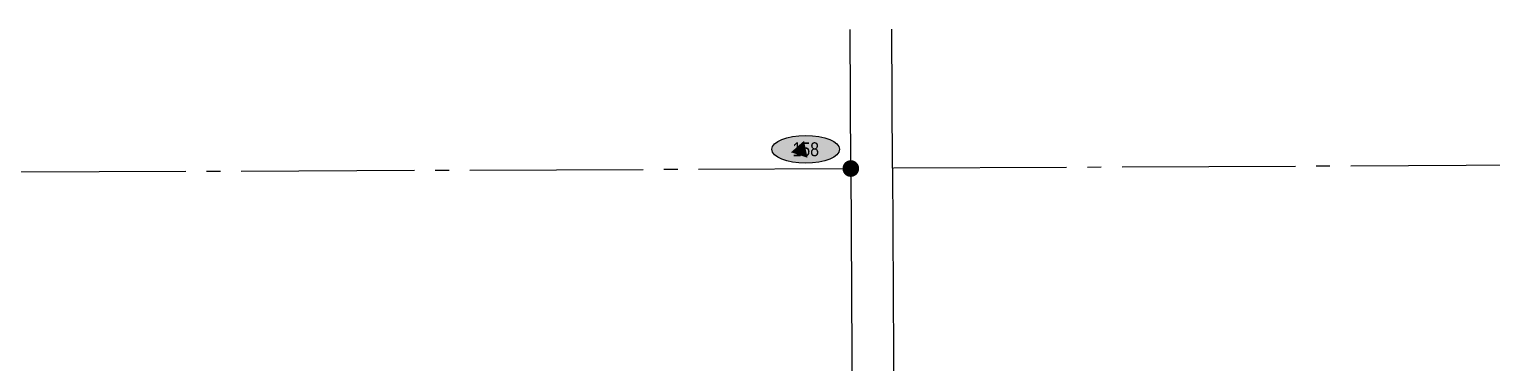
# Model space of a CAD drawing. Extents: x 519217 to 529401, y 6048073 to 6055420.
# Drawn here: x 522162 to 523217, y 6049776 to 6050017 of the extents above; entities that cross this region are included whole.
import ezdxf
from ezdxf.enums import TextEntityAlignment as Align

# ---------------------------------------------------------------- set-up
doc = ezdxf.new("R2010")
doc.units = 0
doc.header["$LTSCALE"] = 5
doc.linetypes.add('foc-QUARTERLINE', pattern=[33, 25, -3, 2, -3])
for name, color, linetype in [('L-MON', 1, 'Continuous'), ('L-SEC', 7, 'Continuous'), ('L-SECQ', 8, 'foc-QUARTERLINE'), ('P-ELEVATION', 7, 'Continuous'), ('P-STATION', 7, 'Continuous')]:
    doc.layers.add(name, color=color, linetype=linetype)
doc.styles.add('80', font='ARIALN.TTF', dxfattribs={"height": 10})

# ---------------------------------------------------------------- blocks, each defined once
blk = doc.blocks.new('fdia')
at = {"color": 255, "const_width": 1}
blk.add_lwpolyline([(-0.5, 0, 1), (0.5, 0, 1)], format="xyb", close=True, dxfattribs=at)
blk = doc.blocks.new('Fdiaa')
blk.add_blockref('fdia', (0, 0))
blk = doc.blocks.new('fdib')
at = {"color": 1, "const_width": 1.6}
blk.add_lwpolyline([(-0.4, 0, 1), (0.4, 0, 1)], format="xyb", close=True, dxfattribs=at)
at = {"color": 1}
blk.add_circle((0, 0), 0.8, dxfattribs=at)
blk = doc.blocks.new('Fdibb')
blk.add_blockref('fdib', (0, 0))
blk = doc.blocks.new('fdicc')
for name in ['Fdibb', 'Fdiaa']:
    blk.add_blockref(name, (0, 0))
blk = doc.blocks.new('FDI')
blk.add_blockref('fdicc', (0, 0))
blk = doc.blocks.new('*U617')
at = {"layer": 'P-ELEVATION'}
h = blk.add_hatch(color=111, dxfattribs=at)
h.dxf.hatch_style = 1
edge = h.paths.add_edge_path()
edge.add_ellipse((0, 0), major_axis=(-24.4, 0), ratio=0.410256, start_angle=0, end_angle=360)
at = {"layer": 'P-ELEVATION', "color": 7, "flags": 128}
blk.add_lwpolyline([(0, 0, 12.5, 0, 0), (-10.7, -2.2, 0, 0, 0)], format="xyseb", dxfattribs=at)
at = {"layer": 'P-ELEVATION', "color": 7}
blk.add_ellipse((0, 0), major_axis=(-24.4, 0), ratio=0.410256, dxfattribs=at)
at = {"layer": 'P-ELEVATION', "style": '80'}
blk.add_attdef('ELEVATION', text='', height=10, dxfattribs=at).set_placement((0, 0), align=Align.MIDDLE_CENTER)

msp = doc.modelspace()

# ---------------------------------------------------------------- linework, layer by layer
at = {"layer": 'L-SEC', "flags": 128}
for points in [[(522755.023, 6049916.359), (522754.493, 6050016.583)], [(522785.124, 6049916.518), (522784.594, 6050016.743)], [(522755.023, 6049916.359), (522759.275, 6049112.207)], [(522785.124, 6049916.518), (522789.376, 6049112.352)]]:
    msp.add_lwpolyline(points, dxfattribs=at)
at = {"layer": 'L-SECQ', "flags": 128}
for points in [[(521985.206, 6049913.252), (522755.023, 6049916.359)], [(522785.726, 6049916.781), (524384.411, 6049924.339)]]:
    msp.add_lwpolyline(points, dxfattribs=at)

# ---------------------------------------------------------------- block references
at = {"layer": 'L-MON', "xscale": 4.997438599999936, "yscale": 4.997438599999936, "zscale": 4.997438599999936}
msp.add_blockref('FDI', (522755.023, 6049916.359), dxfattribs=at)
at = {"layer": 'P-STATION', "xscale": 0.99948772, "yscale": 0.99948772, "zscale": 0.99948772}
msp.add_blockref('*U617', (522722.537, 6049930.255), dxfattribs=at).add_auto_attribs({'ELEVATION': '158'})

doc.saveas('drawing.dxf')
